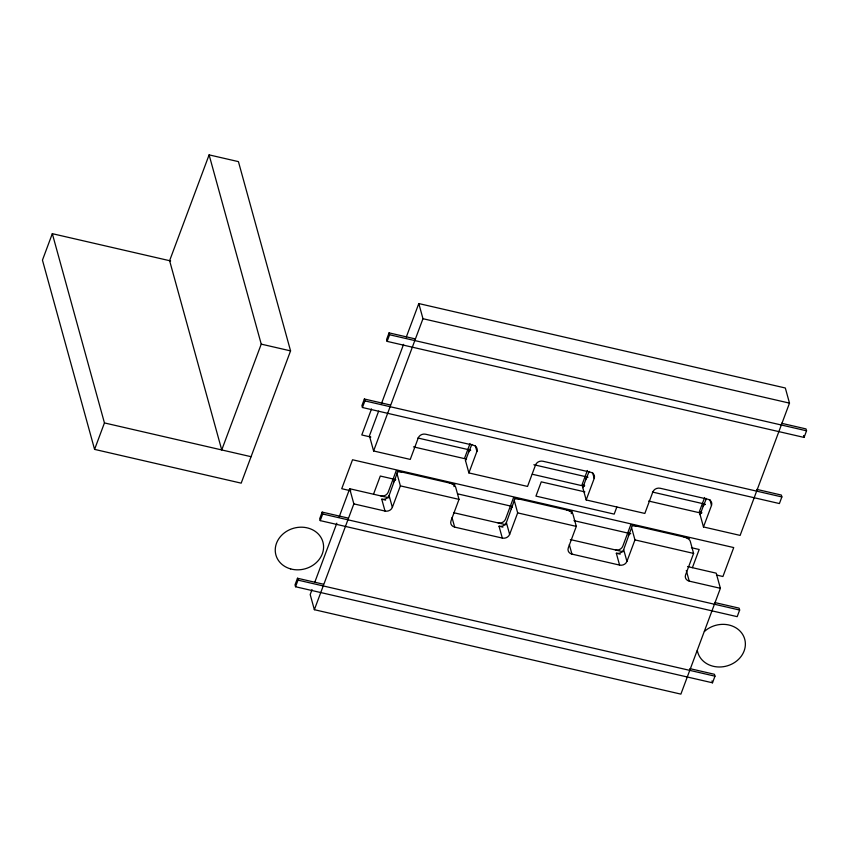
<?xml version="1.0" encoding="UTF-8"?>
<svg xmlns="http://www.w3.org/2000/svg" width="849" height="849" viewBox="0 0 849 849"><rect width="100%" height="100%" fill="white"/><g stroke="black" fill="none" stroke-linecap="round" stroke-linejoin="round"><path stroke-width="1.27" d="M170.638 260.93L52.32 233.677L42.45 260.134L94.579 449.386L241.19 483.155L290.56 350.881L238.431 161.628L209.109 154.879L169.609 260.696L221.738 449.949L261.237 344.132L209.109 154.879M94.579 449.386L104.448 422.929L52.32 233.677M323.31 584.186L297.49 578.243L295.017 584.855L295.537 586.744L712.502 682.798L714.975 676.175L714.444 674.286L689.919 668.641M347.984 518.049L322.174 512.106L319.702 518.718L320.222 520.617L737.187 616.661L739.649 610.049L739.129 608.149L714.603 602.503M390.2 404.952L364.38 399.009L361.918 405.62L362.438 407.509L779.403 503.553L781.865 496.941L781.345 495.052L756.82 489.395M414.885 338.815L389.065 332.872L386.603 339.483L387.123 341.372L804.077 437.426L806.55 430.804L806.03 428.915L781.505 423.269M295.537 586.744L298.01 580.132L297.49 578.243M320.222 520.617L322.694 513.995L322.174 512.106M362.438 407.509L364.9 400.898L364.38 399.009M387.123 341.372L389.585 334.761L389.065 332.872M371.512 408.931L361.791 434.964L370.833 437.055M312.029 589.63L310.193 594.555L314.363 609.699L680.887 694.121L720.387 588.304L716.216 573.171L687.552 566.57M314.777 582.255L336.82 523.186M339.122 517.041L349.682 488.737L389.001 497.801M378.654 411.107L369.432 435.834L373.602 450.968L410.247 459.415L418.27 437.925A5.858 5.062 -15.4 0 1 425.625 434.221L473.275 445.205A5.858 5.062 -15.4 0 1 476.915 451.424L468.892 472.925L527.537 486.435L535.56 464.934A5.858 5.062 -15.4 0 1 542.914 461.24L590.564 472.214A5.858 5.062 -15.4 0 1 594.204 478.443L586.181 499.944L644.837 513.443L652.849 491.953A5.858 5.062 -15.4 0 1 660.204 488.26L707.854 499.233A5.858 5.062 -15.4 0 1 711.494 505.463L703.481 526.953L740.126 535.401L789.496 403.126L785.325 387.993L418.801 303.56L406.342 336.936M381.424 403.689L403.572 344.354M314.363 609.699L353.853 503.882L349.682 488.737M373.602 450.968L422.972 318.704L418.801 303.56M373.507 494.224L380.299 476.034L395.783 479.611M353.853 503.882L385.011 511.056A5.858 5.062 -15.4 0 0 392.355 507.362L389.097 495.529L396.992 473.562A5.858 2.494 20.5 0 1 401.704 471.991M392.355 507.362L400.378 485.872L396.992 473.562M453.96 486.626L454.852 484.238L396.207 470.728L388.184 492.218A5.858 5.062 -15.4 0 1 380.84 495.912M464.732 457.781L470.07 443.454M468.892 472.925L465.507 460.625L468.595 452.358A5.858 2.494 20.5 0 1 470.017 450.617M471.864 444.409L468.595 452.358M449.354 482.975A5.858 2.494 20.5 0 1 455.637 487.071L459.022 499.382L450.999 520.872A5.858 5.062 -15.4 0 0 454.65 527.102L502.3 538.075A5.858 5.062 -15.4 0 0 509.644 534.382L517.667 512.881L514.282 500.581A5.858 2.494 20.5 0 1 518.994 499.01M509.644 534.382L506.386 522.549L514.282 500.581M571.25 513.645L572.141 511.257L513.496 497.747L505.473 519.238A5.858 5.062 -15.4 0 1 498.13 522.931M587.359 470.473L582.021 484.8L584.568 485.384M586.181 499.944L582.796 487.634L585.884 479.367A5.858 2.494 20.5 0 1 586.946 477.732M589.153 471.428L585.884 479.367M566.644 509.984A5.858 2.494 20.5 0 1 572.926 514.091L576.312 526.391L568.289 547.892A5.858 5.062 -15.4 0 0 571.939 554.11L619.59 565.094A5.858 5.062 -15.4 0 0 626.933 561.401L634.956 539.9L631.571 527.6A5.858 2.494 20.5 0 1 636.283 526.03M616.841 507.002L614.188 514.123L535.942 496.103L541.259 481.85L584.876 491.889M626.933 561.401L623.675 549.568L631.571 527.6M704.649 497.482L699.311 511.82L701.836 512.403M703.481 526.953L700.085 514.653L703.174 506.386A5.858 2.494 20.5 0 1 705.01 504.582M706.442 498.448L703.174 506.386M683.933 537.003A5.858 2.494 20.5 0 1 690.216 541.11L693.601 553.41L685.578 574.9A5.858 5.062 -15.4 0 0 689.229 581.13L720.387 588.304M692.391 567.684L699.173 549.494L691.426 547.711M422.972 318.704L789.496 403.126M389.585 334.761L806.55 430.804M261.237 344.132L290.56 350.881M364.9 400.898L781.865 496.941M417.878 438.01L470.717 450.182M533.872 464.732L587.996 477.202M652.435 492.049L705.286 504.21M413.474 446.871L466.451 459.076M532.355 474.262L584.048 486.169M648.657 501.048L701.635 513.252M689.43 538.266L630.786 524.767L622.763 546.257A5.858 5.062 -15.4 0 1 615.419 549.95M457.76 493.885L511.979 506.375M573.945 520.649L630.754 533.734M400.378 485.872L459.022 499.382M517.667 512.881L576.312 526.391M634.956 539.9L693.601 553.41M104.448 422.929L251.06 456.698M453.546 512.669L505.824 524.703M570.348 539.571L623.113 551.723M350.775 490.786L341.733 488.706L352.537 459.765L733.727 547.573L722.924 576.513L716.46 575.017M385.011 511.056L381.753 499.223L385.616 500.114M502.3 538.075L499.042 526.242L502.905 527.133M619.59 565.094L616.332 553.261L620.194 554.153M322.694 513.995L739.649 610.049M298.01 580.132L714.975 676.175M803.557 435.526L804.077 437.426M709.87 499.552L711.494 505.463M686.3 570.486L689.229 581.13M711.982 680.898L712.502 682.798M592.581 472.532L594.204 478.443M569.329 544.655L571.939 554.11M475.291 445.513L476.915 451.424M452.039 517.635L454.65 527.102M704.405 631.497A24.388 21.076 -15.4 0 1 741.644 632.961A24.388 21.076 -15.4 0 1 729.673 665.032A24.388 21.076 -15.4 0 1 697.316 650.472M628.483 535.868A5.858 2.494 20.5 0 1 629.544 534.233M511.194 508.848A5.858 2.494 20.5 0 1 512.255 507.214M393.904 481.829A5.858 2.494 20.5 0 1 395.326 480.099M465.507 460.625A5.858 2.494 20.5 0 1 466.568 458.98M582.796 487.634A5.858 2.494 20.5 0 1 584.632 485.84M700.085 514.653A5.858 2.494 20.5 0 1 701.518 512.923M389.097 495.529A5.858 5.062 -15.4 0 1 381.753 499.223M506.386 522.549A5.858 5.062 -15.4 0 1 499.042 526.242M623.675 549.568A5.858 5.062 -15.4 0 1 616.332 553.261M290.655 568.915A24.388 21.076 -15.4 0 0 323.31 543.71A24.388 21.076 -15.4 0 0 284.298 532.917A24.388 21.076 -15.4 0 0 290.655 568.915"/></g></svg>
